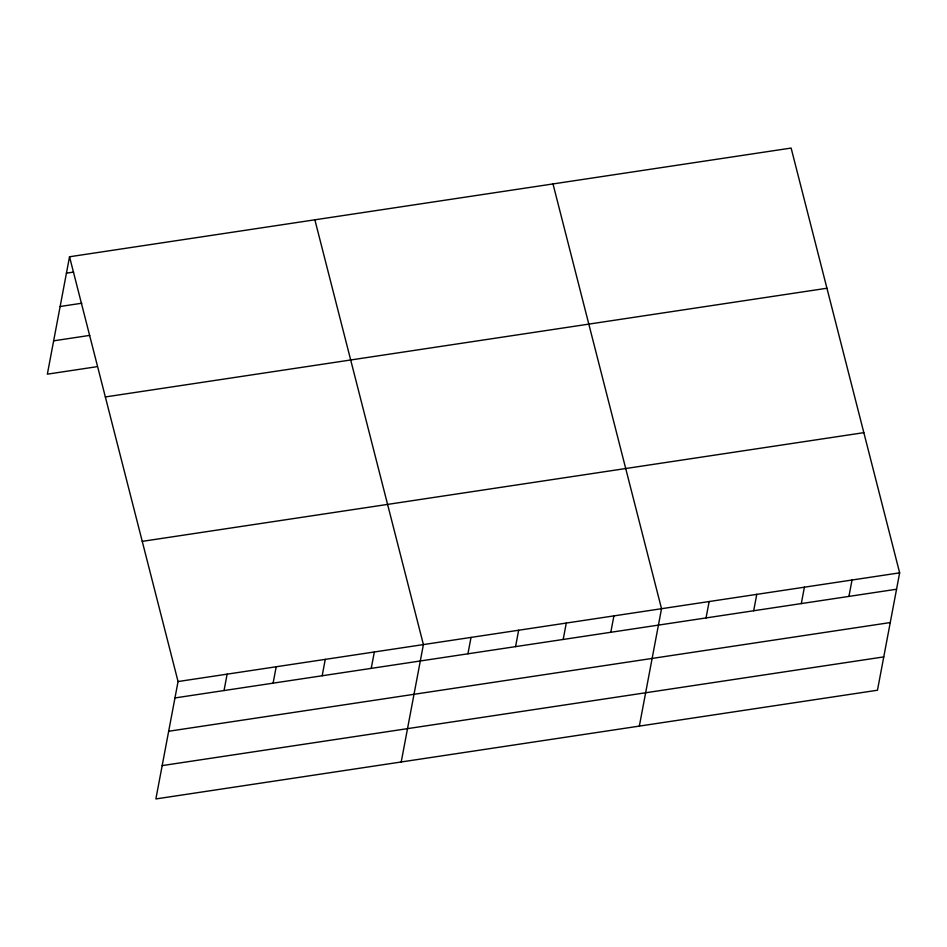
<?xml version="1.0" encoding="UTF-8"?>
<svg xmlns="http://www.w3.org/2000/svg" width="947" height="947" viewBox="0 0 947 947"><rect width="100%" height="100%" fill="white"/><g stroke="black" fill="none" stroke-linecap="round" stroke-linejoin="round"><path stroke-width="1.42" d="M69.533 256.767L178.06 681.544L155.876 798.937L877.467 690.233L899.65 572.84L791.124 148.063L69.533 256.767L47.35 374.16L96.416 366.773M224.037 690.541L227.126 674.146M273.103 683.154L276.193 666.759M322.169 675.756L325.271 659.372M371.236 668.369L374.337 651.974M401.22 761.98L423.404 644.587L314.866 219.811M467.925 653.797L471.026 637.414M515.559 646.623L518.648 630.24M563.181 639.45L566.282 623.055M610.803 632.276L613.905 615.881M639.343 726.1L661.527 608.708L553.001 183.943M706.048 617.929L709.149 601.534M753.682 610.756L756.771 594.361M801.304 603.582L804.405 587.187M848.926 596.409L852.028 580.014M66.432 273.162L73.653 272.073M60.135 306.497L81.785 303.229M53.648 340.825L89.728 335.392M105.342 396.947L826.932 288.243M142.251 541.364L863.83 432.661M178.06 681.544L899.65 572.84M174.97 697.939L896.549 589.235M168.673 731.262L890.251 622.558M162.174 765.602L883.764 656.898"/></g></svg>
